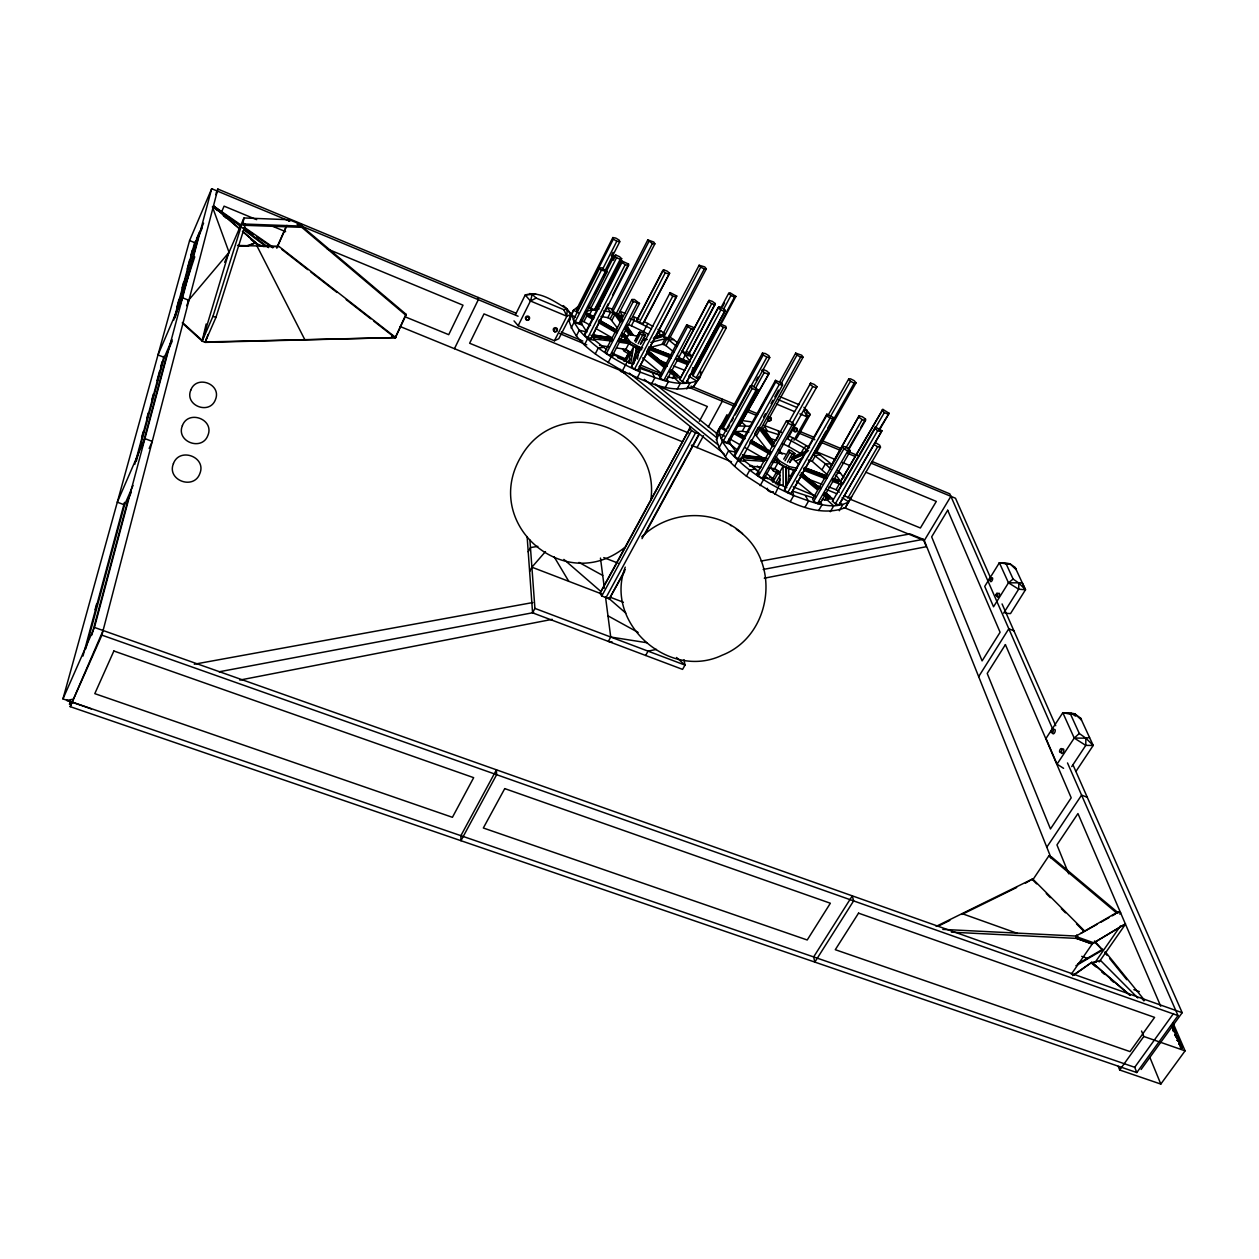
<?xml version="1.0" encoding="UTF-8"?>
<svg xmlns="http://www.w3.org/2000/svg" width="1259" height="1259" viewBox="0 0 1259 1259"><rect width="100%" height="100%" fill="white"/><g stroke="black" fill="none" stroke-linecap="round" stroke-linejoin="round"><path stroke-width="1.5" d="M628.54 265.46L628.54 264.044L621.946 261.006L584.711 333.855L584.632 335.382L587.859 337.617L591.163 338.325L628.54 265.46L625.219 264.658L621.93 262.423L621.946 261.006M1063.587 768.336L1057.041 764.15L1045.993 738.466L1062.816 712.704L1070.543 714.231L1079.293 733.478L1085.872 738.183L1085.762 745.391L1071.739 766.589M1013.117 579.061L1008.475 582.823L993.54 606.775L984.727 586.411L999.378 562.757L1006.13 563.827L1013.117 579.061L1018.877 583.09L1018.657 589.196L1003.659 613.133M405.933 315.317L405.98 314.215L302.16 226.478L302.003 227.501L405.933 315.317L395.247 337.853L391.628 336.373M591.163 338.325L608.113 303.891M395.247 337.853L405.98 314.215M514.018 320.888L518.141 325.703L554.432 340.764L566.849 316.229L567.195 309.069C555.298 302.16 539.765 290.31 525.208 295.015L515.608 314.404M848.031 450.816L865.468 420.537L865.547 419.09L862.368 416.745L859.11 415.832L830.011 467.781L859.11 415.832M845.371 507.629L851.525 496.817L845.371 507.629C811.929 520.596 773.703 493.481 746.414 476.154C731.951 464.697 703.75 442.003 723.421 423.071L720.242 428.878M650.824 500.122C661.258 426.077 557.926 391.549 520.974 456.702C481.158 523.539 564.362 595.664 624.574 547.602M570.563 315.978L569.21 321.281C576.449 345.674 602.101 358.485 622.355 370.886C644.136 380.611 669.237 394.382 693.567 386.702L700.303 376.992L700.791 371.374M692.387 369.406L692.072 372.664L688.815 376.142L696.62 381.021L700.303 376.992M833.489 419.153L833.663 417.658L826.864 414.164L784.766 488.382L784.483 489.987L787.725 492.505L791.219 493.402L833.489 419.153L829.98 418.161L826.659 415.675L826.864 414.164M175.347 316.056L194.752 256.82M212.393 206.791L228.933 251.989L202.274 341.189L182.366 323.122M791.219 493.402L825.998 431.129M637.479 359.098L639.037 349.53L628.823 343.613L624.968 337.805L621.647 335.901M228.823 252.587L187.796 301.169M248.416 245.82L255.64 242.782L242.468 231.436M628.792 363.08L630.586 352.599L625.849 349.325L616.454 347.94M1025.456 883.173L1032.648 878.924L1084.896 931.298M1087.084 959.169L1087.241 958.319L1081.717 956.352M1075.91 965.732L1102.601 950.073L1094.512 940.961M637.337 347.594L634.19 362.655L632.962 363.804C631.908 361.711 639.053 343.644 636.125 348.727M633.45 364.056L636.849 347.358M242.263 224.385L245.064 225.55L215.934 317.441L205.044 342.322L202.117 341.158L212.991 316.261L243.428 219.192L224.669 262.297M242.908 223.032L244.026 217.964L289.334 219.743L302.317 225.109L301.971 227.344L244.75 225.314L242.373 224.275L242.908 223.032L245.285 224.071L302.506 226.148M202.557 339.253L206.177 323.988M625.251 567.148C603.675 622.937 669.033 680.726 722.131 655.215C773.12 635.354 781.965 559.201 736.326 529.284M1067.506 762.938L1178.015 1015.588L1136.814 1072.558L70.189 706.645L101.885 635.134L217.854 189.039L516.111 313.255M1136.814 1072.558L1134.705 1067.286L62.95 698.902L94.441 627.438L211.685 188.708L289.822 221.238M91.86 634.977L128.166 499.335L131.204 492.379M142.503 445.78L167.762 351.45L172.2 341.126M180.226 304.867L198.45 236.786L202.148 228.115M70.488 700.555L69.465 704.332L70.693 701.562M95.054 609.702L96.597 604.021M141.637 437.487L143.18 431.806M146.752 418.555L148.294 412.873M151.867 399.638L153.409 393.957M156.997 380.706L159.547 371.248M160.57 367.455L162.112 361.774M176.952 306.897L178.998 299.327M182.067 287.965L183.609 282.299M187.198 269.048L189.747 259.574M190.77 255.797L192.312 250.116M82.984 656.033L124.499 502.357M134.744 464.414L163.953 356.266M173.695 320.211L194.704 242.42M70.189 706.645L103.081 630.507M85.785 648.826L124.562 504.89L133.029 485.486M136.287 461.408L164.315 357.414L171.995 339.568M174.938 317.96L195.759 240.721M709.069 300.382L682.315 351.214L688.5 354.346L714.955 304.741L715.285 303.545L712.342 301.373L709.069 300.382L666.562 380.501L663.839 380.344L660.235 378.251L659.37 376.331L686.674 324.822L693.017 327.167L693.945 329.024L691.238 328.788L687.603 326.695L686.674 324.822M62.95 698.902L189.59 240.563L211.685 188.708M518.141 325.703L530.448 300.98L532.258 294.401L535.783 294.055M760.137 485.659L763.473 479.695L766.448 477.366L779.384 484.825L775.04 494.252M789.409 436.181L792.603 437.707L788.543 446.489L782.248 443.483M688.5 354.346L715.285 303.545M237.495 245.442L279.042 246.496L395.782 337.585L205.28 342.385L206.429 338.671M205.28 342.385L208.018 334.516M676.272 297.234L676.728 296.007L670.166 292.639L631.483 366.841L634.473 369.17L637.967 370.146L676.272 297.234L672.762 296.164L669.709 293.866L670.166 292.639M637.967 370.146L638.486 368.824M631.483 366.841L632.002 365.519M839.265 492.269L838.179 490.916L841.484 485.187L839.407 479.71L835.882 475.036M196.514 238.942L199.567 231.813M216.328 192.611L217.854 189.039M203.58 223.205L195.192 242.845L189.59 240.563M215.793 194.626L217.319 191.053M221.867 211.323L224.086 206.146L256.663 219.664M186.615 305.685L188.913 300.334L182.539 297.785L157.989 354.928L164.315 357.414M243.491 219.192L244.026 217.964M244.75 225.314L245.285 224.071M149.16 448.456L152.245 441.405L144.911 438.62L117.307 502.199L124.562 504.89M91.34 708.911L66.774 700.382M276.996 247.189L286.344 226.132M288.799 220.939L289.334 219.743M276.807 248.228L286.942 225.392M302.317 225.109L301.971 227.344L298.635 226.085M454.452 348.696L478.326 299.673L478.247 297.486M569.21 321.281L573.474 310.233L577.96 306.692M576.512 309.541L612.85 237.558L615.808 238.093L619.255 240.186L619.758 241.759L604.65 271.44M612.85 237.558L613.353 239.131L576.984 310.8L576.559 309.132M599.662 268.088L573.506 319.597L575.221 321.706L578.967 323.437L580.981 323.044L607.184 271.614L601.66 267.789L599.662 268.088L601.409 270.166L607.184 271.614M571.145 328.08L574.088 322.288L572.137 315.505L575.536 316.985M575.221 321.706L601.409 270.166M602.589 269.206L616.8 241.24L619.758 241.759M611.276 255.876L613.054 252.382M578.967 323.437L605.186 271.928M594.909 293.914L599.331 285.226M603.753 276.524L614.376 255.671L615.856 255.105L619.491 256.631L621.663 258.724L595.963 309.037L594.468 309.683L590.833 308.203L588.708 306.079M613.196 260.314L615.856 255.105M576.307 336.059L579.282 330.236L574.088 322.288L582.366 325.09L586.914 332.014L579.282 330.236C595.68 349.058 617.744 361.884 640.233 372.129C657.859 378.518 677.83 387.756 696.62 381.021L693.567 386.702M593.556 318.716L587.024 314.907L587.733 313.538L594.421 317.221M580.934 320.4L583.908 321.659L586.82 315.93L591.793 318.779M587.024 314.907L587.89 313.428M590.833 308.203L616.548 257.765L614.376 255.671M589.055 315.679L591.95 309.997L597.065 310.123M594.468 309.683L620.199 259.291L621.663 258.724M584.632 335.382L621.93 262.423M587.859 337.617L625.219 264.658M584.491 344.793L587.481 338.954L595.003 340.371L606.633 349.593M612.551 295.236L628.54 264.044M613.039 339.977L593.681 336.798L594.405 335.398L611.559 338.01M593.965 337.082L594.405 335.398M600.984 316.465L607.814 317.677L610.709 312.043L606.869 307.432L612.488 309.1M647.803 239.902L611.764 309.997L616.233 313.743L618.751 313.869L654.885 243.821L653.846 242.074L647.803 239.902L652.382 243.601L654.885 243.821M612.74 311.807L648.841 241.634M617.445 328.064L610.237 318.763L613.133 313.145L620.231 315.521L622.151 315.427L619.995 311.319L625.204 313.365M611.953 320.227L614.848 314.608L610.709 312.043L603.879 310.816M595.287 353.826L598.293 347.988L603.454 347.405M616.233 313.743L652.382 243.601M621.143 321.47L616.91 315.411L617.602 314.058L622.292 320.242M621.584 321.596L617.351 315.537L618.059 314.183M619.979 319.629L622.151 315.427M631.971 299.5L605.075 351.529L606.366 353.59L610.111 355.526L612.535 355.4L639.493 303.435L634.379 299.469L631.971 299.5L633.308 301.515L639.493 303.435M606.366 353.59L633.308 301.515M610.111 355.526L637.085 303.482M608.128 362.686L611.166 356.848L614.612 355.085L632.742 364.386M622.166 333.367L625.424 335.256L624.716 336.625M623.488 340.654L626.589 336.421L623.284 334.532M627.911 324.413L631.357 325.766L634.268 320.179L633.875 316.764L639.116 319.282M641.744 349.782L629.437 343.738L625.141 338.372L628.949 334.217L637.259 336.263M636.897 320.242L662.675 270.654L663.587 269.788L667.05 271.063L669.615 273.187L643.805 322.682L642.877 323.626L639.415 322.414L636.897 320.242L663.587 269.788M618.484 340.544L626.101 341.708L627.108 340.622L626.384 341.992L618.767 340.843M631.876 355.73L624.417 351.355L625.361 349.53L631.341 353.024M639.415 322.414L665.256 272.794L662.675 270.654M625.849 349.325L628.823 343.613L619.428 342.196M629.437 343.738L630.397 341.897L626.085 336.546M642.877 323.626L669.615 273.187M624.039 361.475L628.493 352.945M634.725 341L639.179 332.47L642.074 332.392L645.521 335.146L641.067 343.66M624.794 360.845L629.232 352.315M635.465 340.386L639.902 331.857M626.038 361.16L633.576 346.886L630.932 362.498L629.673 363.001M635.842 342.385L640.296 333.855L639.179 332.47M622.355 370.886L626.951 362.183M528.213 551.851L530.448 547.586L537.861 546.359M881.3 431.963L881.929 430.751L875.335 427.006L832.451 501.224L835.362 503.742L838.966 504.938L881.3 431.963L877.665 430.688L874.69 428.202L875.335 427.006M648.59 334.516L643.554 331.621L646.465 326.05L647.85 323.5L652.886 326.396M628.367 362.529L630.145 359.114M638.171 343.738L642.641 335.209L645.521 335.146M640.343 344.274L644.797 335.744M638.423 348.979L639.383 347.138L642.704 347.956M637.542 352.378L639.037 349.53M634.473 369.17L672.762 296.164M529.63 571.523L531.896 567.195L545.462 551.599M664.658 366.479L646.796 351.812L647.504 350.443L666.877 366.322M646.796 351.812L647.834 350.443L667.207 366.322M639.399 367.077L676.728 296.007M649.534 348.601L650.494 346.776L647.708 349.152M647.897 352.473L649.376 349.64L671.299 358.233M656.018 336.971L658.205 332.785L661.29 331.211L664.374 333.305M670.606 356.785L651.013 349.058L651.737 347.689L671.236 355.195M651.092 349.294L651.737 347.689M637.164 377.952L640.233 372.129L639.808 368.336L660.896 375.56M658.882 337.318L660.346 334.548L658.205 332.785M654.066 338.655L662.58 335.492L661.872 336.83L654.475 338.954M662.533 334.768L699.138 265.24L704.757 266.924L706.346 268.844L669.646 338.309L664.028 336.767L662.533 334.768L664.595 334.548M664.028 336.767L700.712 267.16L699.138 265.24M649.613 347.61L662.092 344.305L665.035 338.734L668.922 340.072L676.807 346.493M662.092 344.305L663.808 344.541L666.751 338.97L660.346 334.548L660.172 335.602L654.885 336.971M667.6 338.529L704.316 268.97L706.346 268.844M673.864 352.064L665.995 345.643L668.922 340.072L673.581 339.552L678.113 343.235M838.966 504.938L881.929 430.751M651.769 383.539L654.837 377.731L652.461 373.183M684.015 659.732L685.006 665.098L682.567 669.379L532.573 612.834L534.918 608.396L529.897 539.985M660.235 378.251L687.603 326.695M663.839 380.344L691.238 328.788M665.366 387.331L668.45 381.54L666.357 379.022M685.226 353.417L711.681 303.765L714.955 304.741M672.463 378.487L673.99 375.623L669.505 371.94M676.571 376.252C679.766 374.631 671.96 376.52 670.622 371.358M675.926 358.846L688.327 363.615L688.956 362.025L678.318 357.934M679.734 379.415L718.071 307.684L718.968 306.74L722.556 308.062L725.263 310.328L686.895 381.902L685.966 382.956L682.378 381.729L679.734 379.415L718.968 306.74M677.232 389.141L680.316 383.397L674.588 378.141L667.711 377.055M720.416 308.77L728.662 293.347L730 292.749L735.885 296.416L721.202 323.768M682.378 381.729L720.793 309.966L718.071 307.684M722.682 306.425L724.507 302.994M723.595 309.21L730.944 295.503L728.662 293.347M685.966 382.956L725.263 310.328M719.487 323.594L692.466 373.986L692.859 375.67L696.211 377.826L699.154 378.298L726.27 327.922L725.813 326.301L719.487 323.594L719.928 325.215L723.327 327.371L726.27 327.922M696.904 367.219L700.571 360.373M702.412 356.958L710.674 341.551M715.269 332.99L734.564 297.03L735.885 296.416M692.859 375.67L719.928 325.215M686.784 388.921L689.853 383.208L687.084 381.131M696.211 377.826L723.327 327.371M832.451 501.224L833.175 499.902M624.574 571.602L609.293 598.859L601.786 595.979L599.976 593.304L690.64 426.817L618.027 560.885M616.155 564.331L599.976 593.304M601.786 595.979L691.49 430.562L689.476 428.029M699.343 421.309L707.369 406.5L656.521 385.427M605.658 598.277L695.503 432.907L699.138 433.694L642.043 538.647M609.293 598.859L625.204 569.603M645.143 533.816L699.359 434.198M696.967 447.716L703.545 435.661M708.235 427.053L722.32 401.212L721.706 398.867M716.261 434.308L727.025 414.652M753.889 386.403L769.737 357.587L768.966 355.746L765.33 353.527L762.45 353.134L722.509 426.03L723.201 427.966L726.773 430.185M716.166 439.737L719.377 433.867L719.77 427.556L726.632 431.176M723.201 427.966L763.222 354.959L762.45 353.134M605.548 597.191L610.725 637.038L608.333 641.398L612.157 641.996M750.175 386.12L721.376 438.573L723.358 440.933L727.198 442.696L729.055 442.098L757.918 389.708L752.001 385.6L750.175 386.12L752.221 388.433L756.092 390.227L757.918 389.708M727.702 428.485L729.575 425.086M731.432 421.702L733.305 418.303M735.162 414.903L766.857 357.194L769.737 357.587M719.125 447.606L722.367 441.704L719.377 433.867L724.602 436.086M756.108 380.501L757.981 377.086M723.358 440.933L752.221 388.433M822.316 499.524L827.352 500.091L827.918 499.068L833.049 498.926L825.935 493.685M755.699 387.961L764.182 372.554L761.742 370.24L763.033 369.454L766.747 370.964L769.17 373.278L739.615 425.385L769.17 373.278M727.198 442.696L756.092 390.227M745.155 438.683L733.43 432.073L734.327 430.531L744.274 436.322M731.007 437.66L733.399 433.285L743.392 439.029M734.894 430.263L737.286 425.935L750.411 426.266M725.373 456.608L728.646 450.675L722.367 441.704L730.724 444.396L736.2 452.217L728.646 450.675C746.351 470.598 769.548 484.794 793.705 495.574C810.733 501.365 831.349 511.374 848.739 501.853L842.145 497.698M734.107 431.711L742.228 431.302L745.407 425.558L740.67 421.246M775.481 380.344L734.422 454.546L734.595 456.356L738.057 458.748L741.315 459.346L782.531 385.128L782.264 383.428L775.481 380.344L775.749 382.028L734.595 456.356M757.918 413.204L763.458 403.179M765.315 399.827L767.172 396.491M779.651 381.996L795.657 353.118L801.731 355.227L803.053 357.21L763.363 428.532L758.532 427.226M738.057 458.748L779.274 384.436L782.531 385.128M734.611 466.302L737.916 460.353L745.312 461.471L759.004 472.219M780.91 384.011L796.963 355.101L795.657 353.118M763.568 417.122L765.425 413.755M771.043 403.651L772.916 400.283M774.789 396.915L778.518 390.164M764.481 434.386L766.857 430.106L764.119 425.432L778.204 430.814L779.148 434.811L757.918 428.076L754.739 433.804L768.069 450.816M766.81 460.212L743.455 457.347L744.242 455.931L765.362 458.26M743.77 457.678L744.557 456.262L765.677 458.591M756.612 435.394L759.791 429.665L757.918 428.076M760.955 428.564L800.661 357.147L803.053 357.21M773.593 445.969L761.884 430.468L762.655 429.099L773.64 443.152M774.049 446.079L762.34 430.594L763.096 429.225M645.647 655.467L648.055 651.139L656.443 649.392M746.414 476.154L749.734 470.205L754.534 469.135M756.785 473.872L786.45 420.899L788.716 420.663L792.619 422.694L794.272 424.975L764.528 477.901L762.246 478.215L758.359 476.217L756.785 473.872L759.067 473.557M778.361 436.228L775.969 440.493L768.95 437.817M758.359 476.217L788.087 423.181L786.45 420.899M788.984 421.765L810.639 383.129L814.132 384.357L816.949 386.686L787.914 438.226L788.622 437.046M791.99 423.591L812.779 386.56L809.962 384.231L810.639 383.129M762.246 478.215L792.005 425.212L794.272 424.975M780.674 452.437C778.267 455.963 782.484 449.967 778.33 449.337M779.478 474.375L773.199 470.709L774.254 468.852L780.517 472.518M768.887 468.002L774.726 468.6L777.999 462.777L774.537 459.189L777.732 460.07M796.333 470.205L788.087 468.458L778.66 462.95L779.714 461.077L775.969 456.576M807.869 412.244L810.182 414.526L807.098 416.855L793.973 440.146L797.104 437.707L810.182 414.526L803.919 407.302M771.578 480.781L777.196 470.819M783.743 459.189L789.015 450.124L791.156 450.596L794.901 453.57L790.211 461.864M772.853 482.354L778.487 472.377M785.049 460.747L789.739 452.437L788.417 450.895L789.015 450.124M779.84 485.203L779.777 472.109L783.051 466.286L777.999 462.777L772.176 462.163M775.292 483.771L779.982 475.461M787.489 462.179L792.179 453.869L794.901 453.57M786.529 467.309L785.884 486.541L786.009 467.058L786.686 485.124L786.009 467.058M777.433 484.211L780.25 479.238M789.629 462.635L794.319 454.342M777.086 485.077L778.975 481.756M788.087 468.458L789.141 466.585L797.388 468.348M790.479 476.185L793.784 470.378L783.051 466.286L783.224 484.904L779.384 484.825M785.364 486.289L786.167 484.872M804.721 452.611L806.342 449.778L804.013 447.874L787.017 438.573M784.483 489.987L826.659 415.675M828.532 414.51L848.629 379.116L850.502 378.817L854.216 380.674L856.057 382.83L815.801 453.523L813.896 453.948L854.2 383.145L856.057 382.83M830.342 416.698L850.47 381.272L848.629 379.116M787.725 492.505L829.98 418.161M827.918 427.761L833.663 417.658M827.572 474.879L812.197 461.329L815.423 455.664L819.735 454.704L831.208 464.02L825.416 463.8L813.157 454.515M790.322 501.507L793.705 495.574L792.635 491.12L813.912 498.076M822.174 469.465L825.416 463.8L830.83 469.198M805.146 506.999L808.546 501.098L805.508 495.904M842.696 446.677L812.606 499.099L813.755 501.302L817.532 503.506L820.144 503.49L850.329 451.1L849.101 448.944L845.293 446.74L842.696 446.677L843.923 448.818L847.748 451.037L850.329 451.1M813.755 501.302L843.923 448.818M845.733 448.267L862.195 419.625L865.468 420.537M848.141 449.337L858.78 430.861M860.715 427.493L865.547 419.09M817.532 503.506L847.748 451.037M818.712 510.462L822.111 504.576L819.688 501.759M824.661 500.091L826.345 497.179L823.386 494.74M838.525 480.293L837.864 481.945L838.525 480.293L834.937 478.939M828.91 497.714C832.01 495.338 825.731 499.603 824.409 494.032M828.941 486.981L836.039 489.688L839.344 483.96L841.484 485.187M881.756 410.214L884.306 412.59L842.948 484.086L840.477 481.662L882.874 409.38L889.106 413.282L879.27 430.263M882.874 409.38L840.477 481.662M830.295 511.721L833.694 505.866L827.352 500.091M835.362 503.742L877.665 430.688M879.128 429.429L889.106 413.282M839.328 510.745L842.712 504.922L839.706 502.687M1129.984 995.397L1091.663 962.411L1073.864 975.08M847.795 498.108L877.617 446.772L880.482 447.181L850.659 498.454L844.238 495.81M923.319 539.356L910.052 533.926L761.097 561.042M950.891 496.345L924.295 540.536L844.159 507.613M816.949 386.686L816.273 387.788L812.779 386.56M1008.475 582.823L1018.657 589.196L1025.487 589.763L1015.195 567.541L1009.954 563.764L999.378 562.757L1008.475 582.823L1022.277 582.807L1025.487 589.763L1010.505 613.605L1005.374 613.243M978.668 676.618L1008.821 628.76L1013.904 630.806M1057.041 764.15L1074.226 738.057L1079.293 733.478M1075.957 771.421L1093.205 745.438L1080.647 718.181L1074.682 713.759L1062.816 712.704L1074.226 738.057L1085.762 745.391L1093.205 745.438L1085.872 738.183L1074.226 738.057M1046.796 847.197L1081.591 795.137L1087.272 797.293M1032.71 879.962L1048.778 855.978L1051.611 857.017L1118.244 912.885M1119.786 914.113L1120.683 912.806L1118.071 911.768L1075.753 936.271L1076.98 938.537L1092.041 943.872L1125.436 923.87L1092.041 943.872M1076.98 938.537L1077.909 937.2L1076.681 934.933M1071.299 974.23L1092.214 944.045L1076.508 938.396L951.379 932.164M1117.174 913.058L1118.071 911.768M1095.031 962.474L1120.447 925.947M1099.154 961.955L1124.586 925.459M251.155 239.588L255.546 243.365L262.832 246.26M1172.963 1022.827L1185.081 1050.856L1160.814 1084.078L1119.692 1069.993L1143.801 1036.472L1141.551 1031.027M1134.705 1067.286L1173.482 1013.574M1141.095 1069.489L1182.185 1012.692L1073.077 765.079M773.341 491.702L770.602 492.08L768.179 490.664L766.888 489.09L767.502 488.287M1137.821 997.978L1100.476 960.397L1091.333 962.993L1095.755 966.786M716.56 433.395L719.015 430.389M674.588 378.141L680.71 377.543L671 370.13M257.166 246.371L305.024 340.072M279.042 246.496L263.021 246.512M649.376 349.64L647.818 351.056L665.208 365.362M620.341 369.359L619.601 370.004L620.703 371.405L625.172 373.262M625.424 335.256L622.009 333.478M625.141 338.372L628.005 336.043M809.568 447.779L806.657 445.796L804.013 447.874L800.803 453.539L788.543 446.489M741.771 457.017L744.163 459.944L764.418 461.345M641.744 536.822C668.812 510.43 714.278 507.849 742.558 533.659M1072.605 975.599L1091.663 962.411M1077.657 963.922L1102.758 949.223M1080.726 933.486L1097.297 924.2M1100.602 922.343L1108.88 917.701M1112.201 915.844L1115.521 913.987M530.448 300.98L536.177 298.068L563.796 309.667L567.195 309.069L571.161 314.278L566.849 316.229L530.448 300.98L525.208 295.015L532.258 294.401L536.177 298.068M590.943 335.099L594.043 339.017L611.921 341.063M936.161 926.372L1032.648 878.924M937.75 926.356L949.853 920.408M1016.643 887.516L961.939 914.443L962.081 913.625L1017.303 933.344M554.432 340.764L558.791 338.718L573.474 310.233L578.432 312.846M792.084 459.708L804.595 453.995M808.514 450.706L792.415 458.008L807.161 451.824M793.422 458.591L805.949 452.878M795.578 461.077L802.66 458.087M792.32 456.907L806.358 451.052L806.342 449.778M246.748 245.851L255.64 242.782M643.679 340.465L647.378 339.411M654.774 337.318L662.155 335.209M653.342 338.12L662.58 335.492M650.793 342.448L665.035 338.734M642.515 340.15L646.056 339.238M585.592 311.477L591.95 309.997L587.969 307.023M1093.048 962.6L1096.495 961.845M1085.872 738.183L1089.523 737.459M239.824 680.08L552.213 619.349M764.292 578.196L926.294 546.705L923.335 539.308L763.19 569.461M66.743 700.46L72.566 699.296M219.145 671.787L533.643 612.582M194.295 664.217L532.856 602.542M1070.543 714.231L1074.682 713.759L1081.481 720.006L1080.647 718.181M205.721 341.944L395.782 337.585M1006.13 563.827L1009.954 563.764L1016.139 569.619L1015.195 567.541M1009.954 563.764L999.378 562.757M590.77 315.71L594.169 315.789M238.895 245.914L248.023 246.135M1179.195 1042.421L1180.423 1043.585L1179.793 1042.657M942.818 929.394L1075.579 936.035L1076.508 938.396M1062.816 712.704L1074.682 713.759M808.278 460.039L812.197 461.329M749.483 466.019L761.128 467.215M743.455 457.347L764.575 459.661M742.464 455.05L766.983 458.213M742.228 431.302L748.916 432.23M741.409 420.443L751.009 421.828M599.536 345.454L608.931 346.839M593.681 336.798L608.947 339.112M619.192 339.175L626.825 340.323M594.689 335.697L611.843 338.309M619.475 339.458L627.108 340.622M610.725 637.038L647.032 642.751M839.045 480.623L833.301 478.924M593.005 334.8L612.267 338.073M619.979 339.395L628.965 341.315M596.782 305.591L600.15 306.205M837.046 472.613L840.54 473.321L843.908 477.759M788.606 475.398L791.911 476.091M778.676 452.5L785.254 453.917M1175.45 1033.277C1176.174 1035.669 1176.174 1032.663 1175.67 1034.237M567.195 309.069L563.292 305.607M1143.801 1036.472L1185.081 1050.856M529.756 293.52L532.258 294.401M1173.357 1030.287L1175.198 1031.137L1173.136 1030.413M1077.909 937.2L1092.969 942.535M94.441 627.438L1182.185 1012.692M101.885 635.134L1178.015 1015.588M1133.871 989.668L1139.364 991.62M665.256 272.794L668.718 274.069M720.793 309.966L724.381 311.272M804.359 467.498L825.935 475.587M804.485 467.766L826.061 475.855M833.253 478.546L838.651 480.56M803.572 468.883L826.943 477.633M832.341 479.648L837.739 481.662M803.698 469.151L827.069 477.901M832.467 479.915L837.864 481.945M804.485 468.096L826.109 476.217M534.918 608.396L685.006 665.098L676.524 657.481M803.856 470.394L825.149 478.53M832.246 481.253L839.344 483.96M805.886 478.2L821.844 484.274M531.896 567.195L601.66 593.933M610.741 597.411L623.394 602.258M651.816 347.925L671.315 355.431M678.412 358.17L688.956 362.025M648.542 347.059L671.614 355.982M678.711 358.721L687.587 362.151M651.013 349.058L670.512 356.565M675.831 358.61L688.248 363.379M603.801 557.595L618.122 563.151M630.806 318.826L651.501 328.945M657.355 359.602L666.483 363.174M673.785 366.039L684.739 370.319M676.791 360.389L687.744 364.685M212.991 316.261L215.934 317.441M764.182 372.554L767.896 374.08M400.063 326.49L682.488 441.799M691.348 445.214L731.526 461.833M769.579 477.161L773.215 478.64M793.217 486.808L815.187 495.983M405.13 316.812L448.723 334.674L463.013 305.197L327.261 248.92M688.579 432.986L469.638 343.251L484.007 313.9L625.644 372.633M742.621 455.128L746.241 456.624M813.361 484.133L820.616 487.107M826.061 489.326L836.936 493.796M849.636 498.989L920.392 527.993L936.318 501.412L865.94 472.251M884.306 412.59L887.988 414.132M271.141 225.66L285.62 231.656M817.233 452.044L835.284 459.535M842.491 462.525L849.715 465.515M616.548 257.765L620.199 259.291M561.199 332.03L582.838 341.047M611.701 353.055L626.116 359.067M640.548 365.079L662.187 374.08M691.049 386.104L736.185 404.894M748.853 410.182L757.918 413.943M799.544 431.286L814.038 437.314M823.087 441.091L841.185 448.629M848.424 451.651L857.489 455.412M871.968 461.439L949.821 493.858L1052.634 728.945M297.077 224.244L518.094 316.229M559.657 333.525L586.773 344.809M617.492 357.587L624.732 360.593M639.179 366.621L660.865 375.638M687.981 386.922L735.02 406.5M747.72 411.787L756.785 415.564M798.505 432.923L814.841 439.721M822.096 442.743L840.241 450.281M847.496 453.303L854.751 456.325M871.071 463.123L955.502 498.249L991.022 578.857M776.614 404.092L794.539 411.599M799.921 413.865L807.098 416.855L806.673 409.631L803.997 410.45L807.098 416.855M780.218 396.758L799.119 404.69M778.141 399.607L797.104 407.554M730.944 295.503L734.564 297.03M1173.325 1028.084L1173.923 1028.855L1172.271 1027.643L1174.269 1029.044L1172.963 1028.052M1180.863 1045.537L1181.524 1046.308L1180.612 1045.458M692.544 367.785L695.834 369.217M782.107 485.596L786.844 487.689M607.814 317.677L610.237 318.763M778.204 430.814L781.398 432.356M631.357 325.766L643.554 331.621M644.356 321.816L647.85 323.5M1172.145 1025.471L1173.168 1026.793L1171.515 1026.022M850.47 381.272L854.2 383.145M700.712 267.16L704.316 268.97M663.808 344.541L665.995 345.643M255.546 243.365L260.692 245.977M788.087 423.181L792.005 425.212M578.998 562.411L602.731 575.457M607.971 615.84L638.124 632.427M796.963 355.101L800.661 357.147M836.039 489.688L838.179 490.916M657.938 329.291L661.29 331.211M591.887 316.528L586.285 312.909M600.15 321.265L616.674 330.739M598.434 322.587L616.674 333.053M792.603 437.707L806.657 445.796M583.908 321.659L590.534 325.452M595.491 328.3L612.063 337.805M734.863 431.632L743.14 436.385M751.434 441.154L769.674 451.635M750.049 442.853L770.02 454.326M730.204 439.108L740.166 444.852M745.155 447.716L765.094 459.173M599.315 320.069L617.272 330.519M587.733 313.538L594.264 317.331M599.158 320.179L617.115 330.629M587.182 314.797L593.713 318.59M598.607 321.438L616.564 331.888M598.45 321.564L616.406 331.998M640.296 333.855L642.641 335.209M630.397 341.897L639.383 347.138M789.739 452.437L792.179 453.869M791.47 457.552L798.363 463.847M734.202 430.672L744.148 436.48M750.002 441.736L770.02 453.177M779.714 461.077L789.141 466.585M691.49 430.562L695.503 432.907M613.353 239.131L616.8 241.24M763.222 354.959L766.857 357.194M876.154 442.995L879.758 445.293L880.482 447.181M874.029 444.474L877.617 446.772M1071.094 713.208L1075.548 716.119M775.749 382.028L779.274 384.436M668.97 336.421L673.581 339.552M815.376 451.729L819.735 454.704M241.036 225.031L213.668 206.098L268.576 247.598M244.246 227.265L273.234 247.299M214.864 207.798L224.527 214.471M227.753 216.705L237.4 223.378M243.853 227.832L253.5 234.504M256.726 236.739L272.825 247.866M774.726 468.6L779.777 472.109M708.723 301.578L711.681 303.765M859.016 417.264L862.195 419.625M730.393 525.16L731.196 525.758M244.608 230.428L265.019 245.804M281.686 249.298L307.794 269.678M310.863 272.07L336.987 292.45M346.194 299.626L370.775 318.81M373.844 321.202L395.357 337.979M622.513 371.767L620.813 370.429L724.287 454.027M655.152 383.885L717.693 434.182M729.842 443.955L737.475 450.092M757.273 466.019L760.326 468.474M766.401 473.353L774.049 479.506M644.309 379.352L717.504 438.305M751.056 465.326L758.689 471.464M764.78 476.374L767.833 478.829M629.248 373.105L717.614 444.427M801.511 472.975L819.515 487.689M825.526 492.599L830.027 496.282M801.212 473.006L820.711 488.948M825.212 492.631L829.712 496.314M800.724 474.375L818.712 489.09M824.708 494L829.209 497.683M801.92 475.619L818.413 489.122M671.677 369.989L677.641 374.867M671.346 369.989L677.311 374.867M647.11 351.812L664.988 366.479M670.937 371.358L676.901 376.236M803.321 475.099L818.397 487.485M799.701 475.241L817.469 489.861M647.11 353.48L665.035 368.242M796.396 481.064L815.596 496.912M642.625 357.949L661.998 373.97M1048.778 855.978L1116.717 913.027M213.511 206.256L239.855 228.933M242.782 231.451L255.955 242.782M1091.899 962.285L1130.204 995.255M213.196 206.24L239.54 228.918M214.581 208.097L217.492 210.615M223.347 215.651L226.274 218.169M1101.641 971.869L1104.599 974.403M1110.485 979.486L1113.428 982.02M1180.124 1044.545L1178.975 1043.365L1180.486 1044.671M563.875 559.405L600.873 591.478M608.239 597.868L625.817 613.117M182.445 322.509L202.369 340.575M596.451 306.519L599.127 308.974M837.88 470.677L840.54 473.321M1032.522 879.711L1036.645 883.849M1046.26 893.497L1050.384 897.636M1061.384 908.683L1065.507 912.822M1076.492 923.854L1083.37 930.763M1094.354 941.795L1102.601 950.073M1018.877 583.09L1025.487 589.763M774.962 459.315L774.175 460.715M687.713 351.749L692.466 356.565L685.352 354.912L681.748 351.245M677.578 355.589L682.378 360.499L685.352 354.912L690.278 361.852M567.211 310.092L571.161 314.278M774.914 458.449L778.66 462.95M826.345 497.179L827.918 499.068M770.713 467.703L773.199 470.709M1105.276 951.773L1144.494 1000.213M1104.741 952.449L1107.196 955.471M1109.635 958.508L1126.789 979.707M1141.488 997.883L1143.943 1000.921M673.99 375.623L675.328 377.322M622.276 348.68L624.417 351.355M762.655 429.099L773.199 443.026M744.163 459.944L745.312 461.471M774.316 443.782L765.063 430.358M778.77 449.731L782.107 454.184M759.791 429.665L772.428 446.599M594.043 339.017L595.003 340.371M622.497 319.833L620.231 315.521M626.777 325.892L633.214 334.957M614.848 314.608L620.372 322.414M624.779 328.678L629.201 334.925M626.526 326.301L632.884 335.382L626.085 326.175M617.602 314.058L621.852 320.116M625.817 327.655L630.051 333.714M625.377 327.529L630.665 335.099M554.117 556.746L568.785 581.343M1178.219 1041.083L1179.982 1042.216L1177.889 1040.894M563.796 309.667L566.849 316.229M1002.07 603.942L1055.719 725.688M1181.147 1044.907L1178.817 1044.293M1160.735 1006.24L1077.956 813.55L1056.946 844.899L1068.718 873.825M1149.908 1057.481L1160.814 1084.078M924.2 540.3L1051.155 858.119M1118.26 1066.326L1119.692 1069.993M728.741 439.281L730.724 444.396M581.06 320.667L582.366 325.09M698.745 376.614L699.154 378.298M600.464 558.067L604.367 588.11M741.126 457.552L741.315 459.346M527.128 536.602L532.573 612.834M788.701 468.993L788.874 481.772M991.069 578.684A2.093 0.881 -67.8 0 1 992.596 578.149A2.093 0.881 -67.8 0 1 991.793 581.029A2.093 0.881 -67.8 0 1 990.408 581.06M998.182 593.76A2.125 0.897 -67.9 0 1 999.504 593.996A2.125 0.897 -67.9 0 1 998.34 596.892A2.125 0.897 -67.9 0 1 997.207 596.152M1054.019 729.575A2.361 1.102 -69.5 0 1 1055.215 730.865A2.361 1.102 -69.5 0 1 1053.594 733.777A2.361 1.102 -69.5 0 1 1052.666 731.967M1061.888 749.845A2.392 1.133 -69.7 0 1 1063.776 749.593A2.392 1.133 -69.7 0 1 1062.612 753.071A2.392 1.133 -69.7 0 1 1061.132 752.095M768.761 417.012A1.999 1.794 -16.9 0 1 771.122 419.436M770.823 419.845A1.999 1.794 -16.9 0 1 767.675 419.766M795.971 431.223A1.999 1.778 -17.9 0 1 793.422 429.429A1.999 1.778 -17.9 0 1 796.459 427.966A1.999 1.778 -17.9 0 1 796.428 431.003M1174.537 1030.019L1172.884 1029.028L1174.537 1030.019M1177.763 1040.013L1179.148 1040.815L1177.779 1039.965M1177.102 1038.486L1178.503 1039.367L1177.228 1038.407M1171.562 1025.644L1172.963 1026.526L1171.562 1025.644M1180.061 1045.332L1181.823 1046.528L1180.124 1045.3M1175.937 1032.789C1177.055 1035.339 1171.861 1029.484 1175.937 1032.789M1175.686 1032.695L1174.301 1031.939L1175.528 1032.836M995.853 594.94C997.049 599.142 998.56 588.976 995.853 594.94M990.88 578.29C989.086 584.491 988.583 575.709 990.88 578.29M1179.415 1040.847L1177.071 1040.249L1179.415 1040.847M1176.835 1038.25L1178.786 1039.588L1176.835 1038.25M190.801 390.07C184.286 405.508 209.608 415.344 215.431 399.654C221.962 384.215 196.64 374.395 190.801 390.07M182.398 425.605C175.693 441.594 201.928 451.619 207.892 435.394C214.628 419.404 188.378 409.395 182.398 425.605M173.427 463.595C166.487 480.214 193.729 490.396 199.835 473.604C206.775 457.001 179.549 446.819 173.427 463.595M1178.188 1038.061L1175.89 1037.18L1178.172 1038.108M1173.624 1027.486L1171.342 1026.604L1173.608 1027.533M1175.875 1034.914L1174.757 1034.505L1175.182 1035.827L1177.59 1036.676L1175.875 1034.914M113.861 650.997L94.803 693.646L452.422 817.311L473.667 777.669L113.861 650.997M496.439 769.816L460.888 835.677L460.951 840.697L496.628 774.694L496.439 769.816M504.749 788.606L483.33 827.997L807.224 939.985L830.358 903.238L504.749 788.606M947.697 510.241L931.66 536.853L982.099 660.881L1000.102 632.27L947.697 510.241M1175.056 1034.772L1176.174 1035.952L1175.056 1034.772M1005.406 644.624L987.213 673.439L1050.462 828.957L1071.204 797.828L1005.406 644.624M852.296 895.857L813.644 956.934L814.825 962.096L853.618 900.893L852.296 895.857M858.544 913.153L835.284 949.695L1130.015 1051.595L1154.597 1017.382L858.544 913.153M1182.107 1047.866C1178.377 1046.717 1182.044 1049.786 1182.421 1047.866C1180.375 1046.072 1178.361 1046.198 1182.107 1047.866M1175.355 1031.499L1172.947 1030.649L1175.355 1031.499M770.807 451.792L750.915 440.194L770.681 451.95M526.183 319.471A2.077 1.904 -3.4 0 0 529.551 318.307A2.077 1.904 -3.4 0 0 526.797 316.198A2.077 1.904 -3.4 0 0 526.183 319.471M526.467 319.959A1.747 1.605 -3.4 0 0 529.299 318.968A1.747 1.605 -3.4 0 0 526.97 317.205A1.747 1.605 -3.4 0 0 526.467 319.959M554.668 331.747A1.731 1.589 -5.4 0 0 557.123 330.141A1.731 1.589 -5.4 0 0 554.416 329.008A1.731 1.589 -5.4 0 0 554.668 331.747M554.448 331.306A2.062 1.904 -5.4 0 0 557.375 329.386A2.062 1.904 -5.4 0 0 554.133 328.032A2.062 1.904 -5.4 0 0 554.448 331.306M1052.351 732.376A1.983 0.929 -69.5 0 0 1052.996 729.15A1.983 0.929 -69.5 0 0 1051.108 731.227A1.983 0.929 -69.5 0 0 1052.351 732.376M1060.896 751.969A2.014 0.944 -69.7 0 0 1061.542 748.696A2.014 0.944 -69.7 0 0 1059.622 750.789A2.014 0.944 -69.7 0 0 1060.896 751.969M768.808 420.868A1.684 1.511 -16.9 0 0 771.248 419.31A1.684 1.511 -16.9 0 0 768.682 418.24A1.684 1.511 -16.9 0 0 768.808 420.868M794.854 431.695A1.684 1.495 -17.9 0 0 797.293 430.153A1.684 1.495 -17.9 0 0 794.744 429.099A1.684 1.495 -17.9 0 0 794.854 431.695"/></g></svg>
